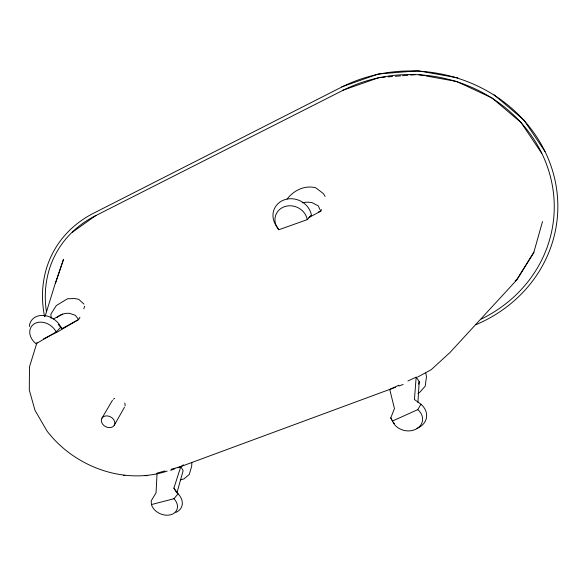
<?xml version="1.0" encoding="UTF-8"?>
<svg xmlns="http://www.w3.org/2000/svg" width="586" height="586" viewBox="0 0 586 586"><rect width="100%" height="100%" fill="white"/><g stroke="black" fill="none" stroke-linecap="round" stroke-linejoin="round"><path stroke-width="0.88" d="M417.913 402.479L419.21 381.479L416.163 377.142L407.915 380.995M416.163 377.142L414.434 399.491L420.924 404.215A18.437 15.075 10.4 0 1 416.976 428.337M418.734 384.174L419.21 381.479M542.511 221.53L533.685 252.874L516.94 279.749L449.814 352.677L431.267 369.641L417.525 377.128M176.921 492.914L183.14 470.675L180.796 466.632L171.141 469.269M37.006 342.488L29.483 366.836L29.3 390.086L35.021 410.361L46.953 430.944C74.239 466.683 123.741 485.267 167.178 471.115M45.071 316.403L55.011 284.232L63.537 259.268L55.421 283.404M176.298 492.174L173.903 488.109L180.796 466.632L183.579 464.852M83.798 308.837L84.662 306.258M391.814 420.096A18.437 15.075 10.4 0 1 390.781 417.869L394.451 408.61L389.756 389.463L398.832 385.229M321.582 209.678L320.754 211.202L308.778 217.589M79.952 317.18L78.678 319.509L57.472 331.969L43.401 338.957M114.219 425.377A7.12 5.494 28.3 0 0 107.531 415.913A7.12 5.494 28.3 0 0 102.491 423.993A7.12 5.494 28.3 0 0 114.219 425.377L124.459 407.27M390.781 417.869L392.525 421.019A15.463 12.614 10.6 0 0 415.335 429.472A15.463 12.614 10.6 0 0 417.796 409.621L420.924 404.215M101.927 418.184L112.497 400.245M533.89 252.141L517.138 279.039L515.131 280.892M164.988 470.946L157.085 473.1L156.044 492.833L151.21 500.854L151.437 504.575A13.72 10.277 23.7 0 0 170.563 514.786A13.72 10.277 23.7 0 0 173.954 498.715L178.1 493.808L173.903 488.109M307.247 219.633L311.474 215.296A19.69 17.8 24.3 0 0 284.269 199.841A19.69 17.8 24.3 0 0 277.493 227.419L278.753 229.771L307.247 219.633A16.518 14.892 24.2 0 0 284.422 206.704A16.518 14.892 24.2 0 0 278.753 229.771M56.161 331.94A14.87 11.661 34.3 0 0 34.428 323.706A14.87 11.661 34.3 0 0 36.046 343.762L56.161 331.94L60.9 327.12A17.748 13.947 34.4 0 0 42.617 315.407A17.748 13.947 34.4 0 0 29.373 326.549M287.111 199.028C293.784 190.384 304.837 184.854 315.773 187.82L323.399 193.6L325.135 196.457M309.452 217.018L311.474 215.296M72.276 232.312L95.972 215.406M58.27 324.388L61.808 328.709L78.678 319.509L75.242 315.268L69.39 313.29A20.334 16.166 33.4 0 0 57.04 317.495M53.136 319.07L62.717 314.111M95.459 215.773L342.729 90.464A141.431 129.623 6.5 0 1 536.117 142.867A141.431 129.623 6.5 0 1 481.209 319.099M417.921 393.301L419.517 392.569L425.187 386.211L426.491 376.761L425.78 373.15M392.525 421.019L417.796 409.621M170.658 470.324L174.943 468.734M177.521 467.789L395.447 387.295M398.876 386.028L403.168 384.445M318.213 212.11L320.754 211.202L318.264 205.847L312.082 202.646A22.495 20.342 21.8 0 0 302.2 202.8M341.704 86.882L378.41 73.961L418.177 70.789L457.834 77.879M342.993 90.215L379.061 77.572M180.451 479.861L183.945 478.923L189.271 474.44L191.673 466.251L191.871 462.684M151.437 504.575L173.954 498.715M380.871 77.433L385.383 77.074M388.093 76.861L392.605 76.502M395.316 76.29L400.729 75.865M402.538 75.719L407.951 75.294M410.661 75.081L415.181 74.722M123.346 475.334L124.877 475.349M144.947 475.642L147.159 475.664M418.785 74.671L424.191 75.638M425.985 75.96L456.589 81.447M457.417 81.835L491.969 97.943L521.115 122.613L541.742 153.32M494.079 94.778L523.913 120.071L545.009 151.547M83.959 304.119L78.663 299.256L74.803 298.567L67.537 298.757L56.3 305.57L50.894 314.096L51.18 318.403M60.9 327.12L61.808 328.709M476.052 324.644A144.808 132.736 6.4 0 0 541.164 144.2A144.808 132.736 6.4 0 0 341.264 87.285L93.562 213.231A129.169 107.121 29.6 0 0 44.573 316.587M46.426 311.642A126.158 104.616 29.5 0 1 95.43 215.736M113.435 399.161A6.937 5.421 28.5 0 1 114.724 398.399M124.737 402.978A6.937 5.421 28.5 0 1 125.001 405.959M394.481 423.59A18.437 15.075 10.4 0 1 393.294 422.264M178.1 493.808A16.364 12.299 23.7 0 1 175.881 512.391"/></g></svg>
